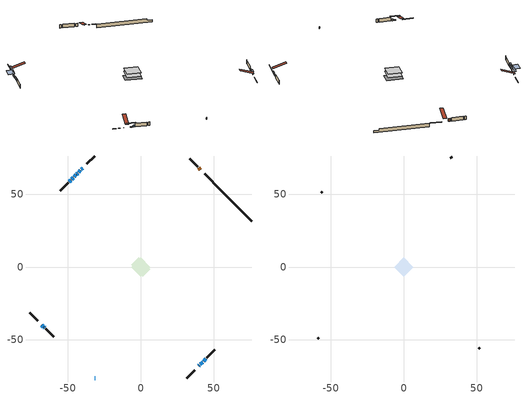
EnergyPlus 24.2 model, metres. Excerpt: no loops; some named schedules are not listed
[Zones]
conditioned space
 floor adiabatic (AdiabaticFloorConstruction): -6.64,0 0,6.64 6.64,0 0,-6.64 z0.46
 floor foundation (Slab1 construction): -6.57,1.4 -1.4,6.57 6.57,-1.4 1.4,-6.57 z-2.03
 wall outside (RimJoist1 construction): 31.58,-76.25 36.97,-70.86 / -76.25,-31.58 -70.86,-36.97 / -31.58,76.25 -36.97,70.86 / 49.3,58.54 43.91,63.93 z0.46:0.76
 wall outside (AdiabaticWallConstruction 1): 40.89,66.95 39.78,68.05 z0.46:2.49
 wall outside (AdiabaticWallConstruction): 39.99,-67.84 40.21,-67.62 / -66.29,-41.55 -66.01,-41.83 / -31.59,-76.25 -31.38,-76.25 z0.46:1.68; -39.99,67.84 -40.8,67.03 / 43.18,-64.65 44.8,-63.04 z0.46:1.48; -41.46,66.38 -42.72,65.12 z0.46:1.32; -43.37,64.46 -43.97,63.87 z0.46:0.94; -67.84,-39.99 -66.94,-40.89 z0.46:1.02; -44.62,63.21 -45.81,62.02 z0.46:1.66; -46.46,61.37 -47.49,60.34 z0.46:1.6; -48.14,59.69 -49.24,58.59 z0.46:2.47; 40.87,-66.96 42.52,-65.31 z0.46:1.96
 wall outside (Wall1 construction): 45.45,-62.38 50.94,-56.89 / -65.35,-42.48 -59.86,-47.97 / -49.9,57.94 -55.39,52.45 / 39.13,68.71 33.64,74.2 z0.46:2.9
 wall foundation (FoundationWall1 construction): 49.95,57.88,-2.03 49.95,57.88,0.46 73.62,34.21,0.46 73.62,34.21,-0.56 76.25,31.58,-0.56 76.25,31.58,-2.03
 window (WindowConstruction 6): 39.99,-67.84 40.21,-67.62 z0.46:1.68
 window (WindowConstruction 8): -39.99,67.84 -40.8,67.03 z0.46:1.47
 window (WindowConstruction 9): -41.46,66.37 -42.72,65.12 z0.46:1.32
 window (WindowConstruction 10): -43.37,64.46 -43.97,63.87 z0.46:0.94
 window (WindowConstruction 11): -67.84,-39.99 -66.94,-40.89 z0.46:1.02
 window (WindowConstruction 7): -66.28,-41.55 -66.01,-41.82 z0.46:1.68
 window (WindowConstruction): -31.58,-76.25 -31.38,-76.25 z0.46:1.68
 window (WindowConstruction 1): -44.62,63.21 -45.81,62.03 z0.46:1.65
 window (WindowConstruction 2): -46.46,61.37 -47.49,60.35 z0.46:1.6
 window (WindowConstruction 3): -48.15,59.69 -49.24,58.59 z0.46:2.47
 window (WindowConstruction 4): 40.87,-66.96 42.52,-65.31 z0.46:1.96
 window (WindowConstruction 5): 43.18,-64.65 44.8,-63.04 z0.46:1.47
 door (Door): 40.89,66.95 39.78,68.05 z0.46:2.49
 ceiling adiabatic (AdiabaticFloorConstruction): 0,-6.64 6.64,0 0,6.64 -6.64,0 z0.46
attic - vented
 floor to conditioned space (Floor1 construction Reversed): -6.64,0 0,6.64 6.64,0 0,-6.64 z2.9
 wall outside (Wall2 construction): 51.6,-56.23 52.34,-55.5 / -59.21,-48.63 -58.47,-49.37 / -56.04,51.79 -56.78,51.05 / 32.98,74.85 32.24,75.59 z0.46:2.9
 roof outside (Roof1 construction): 39.34,-68.5,2.9 32.87,-62.03,5.95 31.16,-63.73,5.95 37.63,-70.2,2.9; -68.5,-39.34,2.9 -62.03,-32.87,5.95 -63.73,-31.16,5.95 -70.2,-37.63,2.9; -39.34,68.5,2.9 -32.87,62.03,5.95 -31.16,63.73,5.95 -37.63,70.2,2.9; 41.54,66.29,2.9 35.07,59.82,5.95 36.78,58.11,5.95 43.25,64.58,2.9
shading: -42.65,65.19 -38.15,69.68 -38.79,70.33 -43.29,65.83 z4.08; -44.56,63.27 -39.61,68.22 -39.9,68.51 -44.85,63.56 z3.93; -45.81,62.02 -41.53,66.31 -44.76,69.54 -49.04,65.25 z3.55; -65.1,-42.74 -69.68,-38.15 -69.98,-38.44 -65.39,-43.03 z3.63; -45.95,61.88 -44.48,63.35 -45.12,64 -46.59,62.53 z1.86; -47.63,60.2 -46.32,61.51 -46.97,62.16 -48.28,60.85 z1.8; -49.38,58.45 -48,59.83 -48.65,60.47 -50.03,59.1 z2.67; 42.66,-65.17 40.73,-67.11 41.37,-67.75 43.31,-65.81 z2.16; 44.94,-62.9 43.04,-64.8 43.33,-65.09 45.23,-63.19 z1.68
[Building]
Building 1: Terrain=Suburbs
[Site:Location]
Quebec Intl AP_QC: Latitude {deg}=46.8; Longitude {deg}=-71.38; Time Zone {hr}=-5; Elevation {m}=74; Keep Site Location Information=Yes
[Site:GroundTemperature:Shallow]
0.0108218, -2.24938, -2.43038, -1.3578, 2.94801, 7.23376, 10.9493, 13.303, 13.5029, 11.5886, 7.96783, 3.81355
[Site:WaterMainsTemperature]
Calculation Method=Schedule; Temperature Schedule=mains temperature schedule
[Material] Roughness=Rough; Thermal Absorptance=0.9
Name | Thickness {m} | Conductivity {W/m-K} | Density {kg/m3} | Specific Heat {J/kg-K} | Solar Absorptance | Visible Absorptance
asphalt or fiberglass shingles | 0.00635 | 0.162714 | 1121.4 | 1465.45 | 0.4 | 0.4
ceiling loosefill ins | 0.254 | 0.0480833 | 16.02 | 1046.75 | 0.7 | 0.7
ceiling stud and cavity | 0.1397 | 0.181134 | 65.682 | 1177.47 | 0.7 | 0.7
concrete 4.0 in. | 0.1016 | 1.803125 | 2242.8 | 837.4 | 0.7 | 0.7
concrete 8.0 in. | 0.2032 | 1.803125 | 2242.8 | 837.4 | 0.7 | 0.7
door material | 0.04445 | 0.053851 | 512.64 | 1214.23 | 0.7 | 0.7
exterior vertical ins | 0.0266048 | 0.029427 | 32.04 | 1214.23 | 0.7 | 0.7
floor covering | 0.0127 | 0.0433444 | 54.468 | 1339.84 | 0.6 | 0.6
floor rigid ins; wall rigid ins | 0.512978 | 0.029427 | 32.04 | 1214.23 | 0.7 | 0.7
floor stud and cavity | 0.1397 | 1.75129 | 37.0049 | 1207.88 | 0.7 | 0.7
furniture material conditioned space 1 | 0.1524 | 0.115458 | 640.8 | 1214.23 | 0.6 | 0.6
gypsum board | 0.0127 | 0.160291 | 801 | 837.4 | 0.6 | 0.6
gypsum board 1 | 0.0127 | 0.160291 | 801 | 837.4 | 0.7 | 0.7
osb sheathing 0.5 in. | 0.0127 | 0.115458 | 512.64 | 1214.23 | 0.7 | 0.7
osb sheathing 0.75 in. | 0.01905 | 0.115458 | 512.64 | 1214.23 | 0.7 | 0.7
osb sheathing 2.0 in. | 0.0508 | 0.115458 | 512.64 | 1214.23 | 0.7 | 0.7
rim joist stud and cavity | 0.0508 | 0.0555256 | 125.044 | 1163.47 | 0.6 | 0.6
wall stud and cavity | 0.1397 | 0.0754166 | 139.0536 | 1170.24 | 0.7 | 0.7
wall stud and cavity 1 | 0.0889 | 6.1454 | 50.32683 | 1063.81 | 0.6 | 0.6
wall stud and cavity 2 | 0.0889 | 0.380278 | 52.3479 | 1209.89 | 0.7 | 0.7
wall stud and cavity 3 | 0.0889 | 0.391764 | 83.0341 | 1211.67 | 0.7 | 0.7
wood siding | 0.0254 | 0.102417 | 544.68 | 1172.36 | 0.4 | 0.4
wood siding 1 | 0.00254 | 0.102417 | 544.68 | 1172.36 | 0.4 | 0.4
wood siding 2; wood siding 3; wood siding 4 | 0.0254 | 0.102417 | 544.68 | 1172.36 | 0.7 | 0.7
[WindowMaterial:SimpleGlazingSystem]
Name | U-Factor {W/m2-K} | Solar Heat Gain Coefficient
WindowMaterial | 6.93965 | 0.69
WindowMaterial 1 | 2.95937 | 0.57
WindowMaterial 10 | 3.003662 | 0.58
WindowMaterial 11 | 3.02183 | 0.49
WindowMaterial 2 | 2.93098 | 0.61
WindowMaterial 3 | 2.98606 | 0.58
WindowMaterial 4 | 2.89919 | 0.65
WindowMaterial 5 | 2.99855 | 0.54
WindowMaterial 6 | 3.02808 | 0.56
WindowMaterial 7 | 2.992306 | 0.59
WindowMaterial 8 | 2.94859 | 0.58
WindowMaterial 9 | 2.972433 | 0.57
[Construction]
AdiabaticFloorConstruction: floor stud and cavity, floor rigid ins, osb sheathing 0.75 in., floor covering
AdiabaticWallConstruction: wood siding 3, wall rigid ins, wall stud and cavity 2, gypsum board
AdiabaticWallConstruction 1: wood siding 4, wall rigid ins, wall stud and cavity 2, gypsum board
Door: door material
Floor1 construction Reversed: gypsum board, ceiling stud and cavity, ceiling loosefill ins
FoundationWall1 construction: concrete 8.0 in., gypsum board 1
furniture construction conditioned space 1: furniture material conditioned space 1
PartitionWallConstruction: gypsum board, wall stud and cavity 3, gypsum board
RimJoist1 construction: wood siding 2, osb sheathing 2.0 in., rim joist stud and cavity
Roof1 construction: asphalt or fiberglass shingles
Slab1 construction: concrete 4.0 in.
Wall1 construction: wood siding, osb sheathing 0.5 in., wall stud and cavity, gypsum board
Wall2 construction: wood siding 1, wall stud and cavity 1
WindowConstruction: WindowMaterial
WindowConstruction 1: WindowMaterial 1
WindowConstruction 10: WindowMaterial 10
WindowConstruction 11: WindowMaterial 11
WindowConstruction 2: WindowMaterial 2
WindowConstruction 3: WindowMaterial 3
WindowConstruction 4: WindowMaterial 4
WindowConstruction 5: WindowMaterial 5
WindowConstruction 6: WindowMaterial 6
WindowConstruction 7: WindowMaterial 7
WindowConstruction 8: WindowMaterial 8
WindowConstruction 9: WindowMaterial 9
[Zone] Multiplier=1; Part of Total Floor Area=Yes
Name | Volume {m3}
attic - vented | 43.7013
conditioned space | 440.3
[Space]
Name | Zone | Volume {m3}
attic - vented 1 | attic - vented | 43.7013
conditioned space 1 | conditioned space | 440.3
[ZoneInfiltration:EffectiveLeakageArea]
infil attic - vented 1: Zone or Space=attic - vented 1; Schedule=Always On Discrete; Effective Air Leakage Area {cm2}=3258.83; Stack Coefficient=0.000381664; Wind Coefficient=1.31996e-05
[ZoneMixing]
whole house fan mix: Zone or Space=attic - vented; Schedule=Always On Continuous; Design Flow Rate Calculation Method=Flow/Zone; Design Flow Rate {m3/s}=0; Source Zone or Space=conditioned space
[SurfaceProperty:ExposedFoundationPerimeter]
Slab1: Exposed Perimeter Calculation Method=TotalExposedPerimeter; Total Exposed Perimeter {m}=37.187
[InternalMass] Zone or ZoneList=conditioned space; Space or SpaceList=conditioned space 1
Name | Construction | Surface Area {m2}
furniture mass conditioned space 1 | furniture construction conditioned space 1 | 68.3199
partition wall mass | PartitionWallConstruction | 170.8
[Lights]
interior lighting: Zone or ZoneList or Space or SpaceList=conditioned space 1; Schedule=interior lighting schedule; Design Level Calculation Method=LightingLevel; Lighting Level {W}=343.2; Return Air Fraction=0; Fraction Radiant=0.6; Fraction Visible=0.2; Fraction Replaceable=1
[People]
occupants: Zone or ZoneList or Space or SpaceList=conditioned space 1; Number of People Schedule=occupants schedule; Number of People Calculation Method=People; Number of People=3; Fraction Radiant=0.314171; Sensible Heat Fraction=0.56303; Activity Level Schedule=occupants activity schedule; Carbon Dioxide Generation Rate {m3/s-W}=0; Enable ASHRAE 55 Comfort Warnings=No; Mean Radiant Temperature Calculation Type=EnclosureAveraged
[ElectricEquipment] Zone or ZoneList or Space or SpaceList=conditioned space 1; Design Level Calculation Method=EquipmentLevel
Name | Schedule | Design Level {W} | Fraction Latent | Fraction Radiant | Fraction Lost
clothes dryer | clothes dryer schedule | 140.772 | 0.015 | 0.081 | 0.85
clothes washer | clothes washer schedule | 32.1985 | 0.03 | 0.162 | 0.7
cooking range | cooking range schedule | 215.147 | 0.08 | 0.432 | 0.2
dishwasher | dishwasher schedule | 66.8632 | 0.3 | 0.18 | 0.4
fridge | fridge schedule | 72.9452 | 0 | 0.6 | 0
mech vent house fan | mech vent house fan schedule | 0.95 | 0 | 0 | 1
mech vent house fan cfis | mech vent house fan cfis schedule | 0 | 0 | 0 | 0
mech vent range fan 0 | mech vent range fan 0 schedule | 57 | 0 | 0 | 1
misc plug loads | misc plug loads schedule | 494.7 | 0.045 | 0.513 | 0.1
whole house fan | Always On Discrete | 0 | 0 | 0 | 1
[OtherEquipment] Zone or ZoneList or Space or SpaceList=conditioned space 1; Design Level Calculation Method=EquipmentLevel
Name | Fuel Type | Schedule | Design Level {W} | Fraction Latent | Fraction Radiant | Fraction Lost
clothes dryer 1 | Electricity | clothes dryer schedule | 0 | 0.015 | 0.081 | 0.85
cooking range 1 | Electricity | cooking range schedule | 0 | 0.08 | 0.432 | 0.2
general water use latent | None | general water use schedule | 62.594 | 1 | 0 | 0
general water use sensible | None | general water use schedule | -61.6891 | 0 | 0.6 | 0
mech vent house fan latent load | None | Always On Discrete | 0 | 1 | 0 | 0
mech vent house fan sensible load | None | Always On Discrete | 0 | 0 | 0 | 0
water heater energy adjustment1 | Electricity | Always On Discrete | 0.01 | 0 | 0 | 1
[ZoneInfiltration:DesignFlowRate] Zone or ZoneList or Space or SpaceList=conditioned space 1; Schedule=Always On Discrete; Design Flow Rate Calculation Method=Flow/Zone; Design Flow Rate {m3/s}=0
infil flow; natural vent flow; whole house fan flow
[ZoneControl:Thermostat]
conditioned space Thermostat: Zone or ZoneList=conditioned space; Control Type Schedule=conditioned space Thermostat Schedule; Control 1=conditioned space temperature setpoint; Temperature Difference Between Cutout And Setpoint {deltaC}=0
[ZoneHVAC:Baseboard:Convective:Electric]
electric baseboard: Availability Schedule=Always On Discrete; Heating Design Capacity {W}=9267.2; Efficiency=1
[Zone equipment]
conditioned space: electric baseboard
[Foundation:Kiva]
Foundation Kiva 1: Initial Indoor Air Temperature {C}=18; Wall Height Above Grade {m}=0.460004; Wall Depth Below Slab {m}=0.2032; Custom Block Material Name 1=exterior vertical ins; Custom Block Depth 1 {m}=2.49; Custom Block X Position 1 {m}=0.2159; Custom Block Z Position 1 {m}=0
[Foundation:Kiva:Settings]
Soil Conductivity {W/m-K}=0.849921; Soil Density {kg/m3}=1842.3; Soil Specific Heat {J/kg-K}=418.7; Ground Solar Absorptivity=0.9; Ground Thermal Absorptivity=0.9; Ground Surface Roughness {m}=0.03; Far-Field Width {m}=40; Deep-Ground Boundary Condition=ZeroFlux; Deep-Ground Depth {m}=40; Minimum Cell Dimension {m}=0.2; Maximum Cell Growth Coefficient=3; Simulation Timestep=Timestep
[Exterior:Lights]
exterior lighting: Schedule=exterior lighting schedule; Design Level {W}=75.6
[EnergyManagementSystem:GlobalVariable]
infil_program_Qfan
infil_program_Qinf
natural_vent_program_Qnv
natural_vent_program_Qwhf
[EnergyManagementSystem:Sensor]
Name | Output:Variable or Output:Meter Index Key | Output:Variable or Output:Meter
airflow_gain | infil flow | Infiltration Sensible Heat Gain Energy
airflow_gain_1 | natural vent flow | Infiltration Sensible Heat Gain Energy
airflow_gain_2 | whole house fan flow | Infiltration Sensible Heat Gain Energy
airflow_loss | infil flow | Infiltration Sensible Heat Loss Energy
airflow_loss_1 | natural vent flow | Infiltration Sensible Heat Loss Energy
airflow_loss_2 | whole house fan flow | Infiltration Sensible Heat Loss Energy
clg_load_cond |  | Cooling:EnergyTransfer:Zone:CONDITIONED SPACE
clg_sp_s; clg_sp_s_1 | cooling setpoint | Schedule Value
clothes_dryer_exhaust_0_sch_s | clothes dryer exhaust 0 schedule | Schedule Value
conditioned_space_clg_unmet_s | conditioned space | Zone Cooling Setpoint Not Met Time
conditioned_space_htg_unmet_s | conditioned space | Zone Heating Setpoint Not Met Time
cool_season | cooling season schedule | Schedule Value
fridge_tin_s | conditioned space | Zone Mean Air Temperature
htg_load_cond |  | Heating:EnergyTransfer:Zone:CONDITIONED SPACE
htg_sp_s; htg_sp_s_1 | heating setpoint | Schedule Value
ig_ee_conv | clothes dryer | Electric Equipment Convective Heating Energy
ig_ee_conv_2 | cooking range | Electric Equipment Convective Heating Energy
ig_ee_conv_4 | fridge | Electric Equipment Convective Heating Energy
ig_ee_conv_5 | misc plug loads | Electric Equipment Convective Heating Energy
ig_ee_conv_6 | whole house fan | Electric Equipment Convective Heating Energy
ig_ee_rad | clothes dryer | Electric Equipment Radiant Heating Energy
ig_ee_rad_2 | cooking range | Electric Equipment Radiant Heating Energy
ig_ee_rad_4 | fridge | Electric Equipment Radiant Heating Energy
ig_ee_rad_5 | misc plug loads | Electric Equipment Radiant Heating Energy
ig_ee_rad_6 | whole house fan | Electric Equipment Radiant Heating Energy
ig_lgt_conv | interior lighting | Lights Convective Heating Energy
ig_lgt_rad | interior lighting | Lights Radiant Heating Energy
ig_lgt_vis | interior lighting | Lights Visible Radiation Heating Energy
ig_oe_conv | clothes dryer 1 | Other Equipment Convective Heating Energy
ig_oe_conv_1 | cooking range 1 | Other Equipment Convective Heating Energy
ig_oe_conv_2 | general water use latent | Other Equipment Convective Heating Energy
ig_oe_conv_3 | general water use sensible | Other Equipment Convective Heating Energy
ig_oe_conv_4 | water heater energy adjustment1 | Other Equipment Convective Heating Energy
ig_oe_rad | clothes dryer 1 | Other Equipment Radiant Heating Energy
ig_oe_rad_1 | cooking range 1 | Other Equipment Radiant Heating Energy
ig_oe_rad_2 | general water use latent | Other Equipment Radiant Heating Energy
ig_oe_rad_3 | general water use sensible | Other Equipment Radiant Heating Energy
ig_oe_rad_4 | water heater energy adjustment1 | Other Equipment Radiant Heating Energy
ig_ppl_conv | occupants | People Convective Heating Energy
ig_ppl_rad | occupants | People Radiant Heating Energy
im_conv | furniture mass conditioned space 1 | Surface Inside Face Convection Heat Gain Energy
im_conv_1 | partition wall mass | Surface Inside Face Convection Heat Gain Energy
im_ig | furniture mass conditioned space 1 | Surface Inside Face Internal Gains Radiation Heat Gain Energy
im_ig_1 | partition wall mass | Surface Inside Face Internal Gains Radiation Heat Gain Energy
im_lgt | furniture mass conditioned space 1 | Surface Inside Face Lights Radiation Heat Gain Energy
im_lgt_1 | partition wall mass | Surface Inside Face Lights Radiation Heat Gain Energy
im_sol | furniture mass conditioned space 1 | Surface Inside Face Solar Radiation Heat Gain Energy
im_sol_1 | partition wall mass | Surface Inside Face Solar Radiation Heat Gain Energy
im_surf | furniture mass conditioned space 1 | Surface Inside Face Net Surface Thermal Radiation Heat Gain Energy
im_surf_1 | partition wall mass | Surface Inside Face Net Surface Thermal Radiation Heat Gain Energy
mech_vent_range_fan_0_sch_s | mech vent range fan 0 schedule | Schedule Value
mv_conv | mech vent house fan | Electric Equipment Convective Heating Energy
mv_conv_1 | mech vent house fan cfis | Electric Equipment Convective Heating Energy
mv_conv_2 | mech vent range fan 0 | Electric Equipment Convective Heating Energy
mv_conv_3 | mech vent house fan latent load | Other Equipment Convective Heating Energy
mv_conv_4 | mech vent house fan sensible load | Other Equipment Convective Heating Energy
mv_rad | mech vent house fan | Electric Equipment Radiant Heating Energy
mv_rad_1 | mech vent house fan cfis | Electric Equipment Radiant Heating Energy
mv_rad_2 | mech vent range fan 0 | Electric Equipment Radiant Heating Energy
mv_rad_3 | mech vent house fan latent load | Other Equipment Radiant Heating Energy
mv_rad_4 | mech vent house fan sensible load | Other Equipment Radiant Heating Energy
natural_vent_s | natural vent schedule | Schedule Value
out_pb_s |  | Site Outdoor Air Barometric Pressure
out_wt_s |  | Site Outdoor Air Humidity Ratio
site_vw_s |  | Site Wind Speed
ss_back_out | Window1 | Surface Window Shortwave from Zone Back Out Window Heat Transfer Rate
ss_back_out_1 | Window11 | Surface Window Shortwave from Zone Back Out Window Heat Transfer Rate
ss_back_out_10 | Window8 | Surface Window Shortwave from Zone Back Out Window Heat Transfer Rate
ss_back_out_11 | Window9 | Surface Window Shortwave from Zone Back Out Window Heat Transfer Rate
ss_back_out_2 | Window12 | Surface Window Shortwave from Zone Back Out Window Heat Transfer Rate
ss_back_out_3 | Window13 | Surface Window Shortwave from Zone Back Out Window Heat Transfer Rate
ss_back_out_4 | Window14 | Surface Window Shortwave from Zone Back Out Window Heat Transfer Rate
ss_back_out_5 | Window2 | Surface Window Shortwave from Zone Back Out Window Heat Transfer Rate
ss_back_out_6 | Window3 | Surface Window Shortwave from Zone Back Out Window Heat Transfer Rate
ss_back_out_7 | Window4 | Surface Window Shortwave from Zone Back Out Window Heat Transfer Rate
ss_back_out_8 | Window6 | Surface Window Shortwave from Zone Back Out Window Heat Transfer Rate
ss_back_out_9 | Window7 | Surface Window Shortwave from Zone Back Out Window Heat Transfer Rate
ss_conv | Door1 | Surface Inside Face Convection Heat Gain Energy
ss_conv_1 | Window1 | Surface Inside Face Convection Heat Gain Energy
ss_conv_10 | Window7 | Surface Inside Face Convection Heat Gain Energy
ss_conv_11 | Window8 | Surface Inside Face Convection Heat Gain Energy
ss_conv_12 | Window9 | Surface Inside Face Convection Heat Gain Energy
ss_conv_2 | Window11 | Surface Inside Face Convection Heat Gain Energy
ss_conv_3 | Window12 | Surface Inside Face Convection Heat Gain Energy
ss_conv_4 | Window13 | Surface Inside Face Convection Heat Gain Energy
ss_conv_5 | Window14 | Surface Inside Face Convection Heat Gain Energy
ss_conv_6 | Window2 | Surface Inside Face Convection Heat Gain Energy
ss_conv_7 | Window3 | Surface Inside Face Convection Heat Gain Energy
ss_conv_8 | Window4 | Surface Inside Face Convection Heat Gain Energy
ss_conv_9 | Window6 | Surface Inside Face Convection Heat Gain Energy
ss_ig | Door1 | Surface Inside Face Internal Gains Radiation Heat Gain Energy
ss_ig_1 | Window1 | Surface Inside Face Internal Gains Radiation Heat Gain Energy
ss_ig_10 | Window7 | Surface Inside Face Internal Gains Radiation Heat Gain Energy
ss_ig_11 | Window8 | Surface Inside Face Internal Gains Radiation Heat Gain Energy
ss_ig_12 | Window9 | Surface Inside Face Internal Gains Radiation Heat Gain Energy
ss_ig_2 | Window11 | Surface Inside Face Internal Gains Radiation Heat Gain Energy
ss_ig_3 | Window12 | Surface Inside Face Internal Gains Radiation Heat Gain Energy
ss_ig_4 | Window13 | Surface Inside Face Internal Gains Radiation Heat Gain Energy
ss_ig_5 | Window14 | Surface Inside Face Internal Gains Radiation Heat Gain Energy
ss_ig_6 | Window2 | Surface Inside Face Internal Gains Radiation Heat Gain Energy
ss_ig_7 | Window3 | Surface Inside Face Internal Gains Radiation Heat Gain Energy
ss_ig_8 | Window4 | Surface Inside Face Internal Gains Radiation Heat Gain Energy
ss_ig_9 | Window6 | Surface Inside Face Internal Gains Radiation Heat Gain Energy
ss_lgt | Door1 | Surface Inside Face Lights Radiation Heat Gain Energy
ss_sol | Door1 | Surface Inside Face Solar Radiation Heat Gain Energy
ss_surf | Door1 | Surface Inside Face Net Surface Thermal Radiation Heat Gain Energy
ss_surf_1 | Window1 | Surface Inside Face Net Surface Thermal Radiation Heat Gain Energy
ss_surf_10 | Window7 | Surface Inside Face Net Surface Thermal Radiation Heat Gain Energy
ss_surf_11 | Window8 | Surface Inside Face Net Surface Thermal Radiation Heat Gain Energy
ss_surf_12 | Window9 | Surface Inside Face Net Surface Thermal Radiation Heat Gain Energy
ss_surf_2 | Window11 | Surface Inside Face Net Surface Thermal Radiation Heat Gain Energy
ss_surf_3 | Window12 | Surface Inside Face Net Surface Thermal Radiation Heat Gain Energy
ss_surf_4 | Window13 | Surface Inside Face Net Surface Thermal Radiation Heat Gain Energy
ss_surf_5 | Window14 | Surface Inside Face Net Surface Thermal Radiation Heat Gain Energy
ss_surf_6 | Window2 | Surface Inside Face Net Surface Thermal Radiation Heat Gain Energy
ss_surf_7 | Window3 | Surface Inside Face Net Surface Thermal Radiation Heat Gain Energy
ss_surf_8 | Window4 | Surface Inside Face Net Surface Thermal Radiation Heat Gain Energy
ss_surf_9 | Window6 | Surface Inside Face Net Surface Thermal Radiation Heat Gain Energy
ss_trans_in | Window1 | Surface Window Transmitted Solar Radiation Rate
ss_trans_in_1 | Window11 | Surface Window Transmitted Solar Radiation Rate
ss_trans_in_10 | Window8 | Surface Window Transmitted Solar Radiation Rate
ss_trans_in_11 | Window9 | Surface Window Transmitted Solar Radiation Rate
ss_trans_in_2 | Window12 | Surface Window Transmitted Solar Radiation Rate
ss_trans_in_3 | Window13 | Surface Window Transmitted Solar Radiation Rate
ss_trans_in_4 | Window14 | Surface Window Transmitted Solar Radiation Rate
ss_trans_in_5 | Window2 | Surface Window Transmitted Solar Radiation Rate
ss_trans_in_6 | Window3 | Surface Window Transmitted Solar Radiation Rate
ss_trans_in_7 | Window4 | Surface Window Transmitted Solar Radiation Rate
ss_trans_in_8 | Window6 | Surface Window Transmitted Solar Radiation Rate
ss_trans_in_9 | Window7 | Surface Window Transmitted Solar Radiation Rate
ss_trans_out | Window1 | Surface Inside Face Initial Transmitted Diffuse Transmitted Out Window Solar Radiation Rate
ss_trans_out_1 | Window11 | Surface Inside Face Initial Transmitted Diffuse Transmitted Out Window Solar Radiation Rate
ss_trans_out_10 | Window8 | Surface Inside Face Initial Transmitted Diffuse Transmitted Out Window Solar Radiation Rate
ss_trans_out_11 | Window9 | Surface Inside Face Initial Transmitted Diffuse Transmitted Out Window Solar Radiation Rate
ss_trans_out_2 | Window12 | Surface Inside Face Initial Transmitted Diffuse Transmitted Out Window Solar Radiation Rate
ss_trans_out_3 | Window13 | Surface Inside Face Initial Transmitted Diffuse Transmitted Out Window Solar Radiation Rate
ss_trans_out_4 | Window14 | Surface Inside Face Initial Transmitted Diffuse Transmitted Out Window Solar Radiation Rate
ss_trans_out_5 | Window2 | Surface Inside Face Initial Transmitted Diffuse Transmitted Out Window Solar Radiation Rate
ss_trans_out_6 | Window3 | Surface Inside Face Initial Transmitted Diffuse Transmitted Out Window Solar Radiation Rate
ss_trans_out_7 | Window4 | Surface Inside Face Initial Transmitted Diffuse Transmitted Out Window Solar Radiation Rate
ss_trans_out_8 | Window6 | Surface Inside Face Initial Transmitted Diffuse Transmitted Out Window Solar Radiation Rate
ss_trans_out_9 | Window7 | Surface Inside Face Initial Transmitted Diffuse Transmitted Out Window Solar Radiation Rate
s_conv | Floor1 | Surface Inside Face Convection Heat Gain Energy
s_conv_1 | FoundationWall1 | Surface Inside Face Convection Heat Gain Energy
s_conv_10 | Wall1:225 | Surface Inside Face Convection Heat Gain Energy
s_conv_11 | Wall1:315 | Surface Inside Face Convection Heat Gain Energy
s_conv_12 | Wall1:45 | Surface Inside Face Convection Heat Gain Energy
s_conv_2 | inferred conditioned ceiling | Surface Inside Face Convection Heat Gain Energy
s_conv_3 | inferred conditioned floor | Surface Inside Face Convection Heat Gain Energy
s_conv_4 | RimJoist1:135 | Surface Inside Face Convection Heat Gain Energy
s_conv_5 | RimJoist1:225 | Surface Inside Face Convection Heat Gain Energy
s_conv_6 | RimJoist1:315 | Surface Inside Face Convection Heat Gain Energy
s_conv_7 | RimJoist1:45 | Surface Inside Face Convection Heat Gain Energy
s_conv_8 | Slab1 | Surface Inside Face Convection Heat Gain Energy
s_conv_9 | Wall1:135 | Surface Inside Face Convection Heat Gain Energy
s_ig | Floor1 | Surface Inside Face Internal Gains Radiation Heat Gain Energy
s_ig_1 | FoundationWall1 | Surface Inside Face Internal Gains Radiation Heat Gain Energy
s_ig_10 | Wall1:225 | Surface Inside Face Internal Gains Radiation Heat Gain Energy
s_ig_11 | Wall1:315 | Surface Inside Face Internal Gains Radiation Heat Gain Energy
s_ig_12 | Wall1:45 | Surface Inside Face Internal Gains Radiation Heat Gain Energy
s_ig_2 | inferred conditioned ceiling | Surface Inside Face Internal Gains Radiation Heat Gain Energy
s_ig_3 | inferred conditioned floor | Surface Inside Face Internal Gains Radiation Heat Gain Energy
s_ig_4 | RimJoist1:135 | Surface Inside Face Internal Gains Radiation Heat Gain Energy
